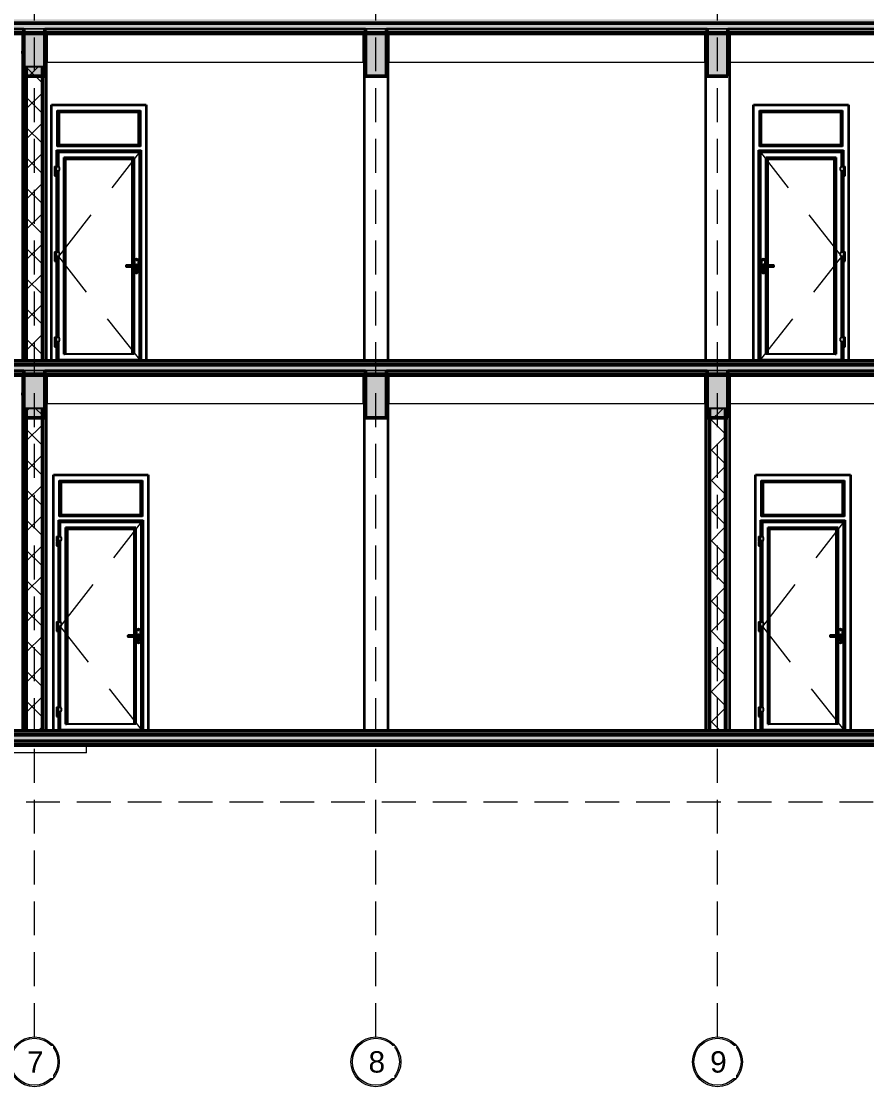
# Model space of a CAD drawing. Header units: millimetres. Extents: x -10459 to 43935, y -3751 to 20306.
# Drawn here: x 22312 to 31222, y -3751 to 7480 of the extents above; entities that cross this region are included whole.
import ezdxf

# ---------------------------------------------------------------- set-up
doc = ezdxf.new("R2010")
doc.units = ezdxf.units.MM
doc.linetypes.add('Centre', pattern=[2381.25, 476.25, -357.1875, 1190.625, -357.1875])
doc.linetypes.add('Hidden', pattern=[535.78125, 357.1875, -178.59375])
for name, color, linetype, lineweight in [('A-DOOR', 31, 'Continuous', 25), ('A-FLOR', 192, 'Continuous', 18), ('A-FLOR-LEVL', 51, 'Continuous', 9), ('A-FLOR-MCUT', 51, 'Continuous', 50), ('A-FLOR-PATT', 8, 'Continuous', 50), ('A-WALL', 113, 'Continuous', 35), ('A-WALL-PATT', 111, 'Continuous', 25), ('S-BEAM', 12, 'Continuous', 18), ('S-COLS', 52, 'Continuous', 35), ('S-FNDN', 32, 'Continuous', 18), ('S-GRID', 1, 'Continuous', 9), ('S-GRID-IDEN', 1, 'Continuous', 9)]:
    doc.layers.add(name, color=color, linetype=linetype, lineweight=lineweight)
doc.styles.add('Arial_1', font='arial.ttf', dxfattribs={"height": 225})
pattern_1 = [(0, (3970.77, 5345.385), (304.8, 76.2), [25.146, -203.454, 25.146, -203.454, -1219.2]), (0, (3970.77, 5345.385), (304.8, 76.2), [-457.2, 25.146, -432.054, 25.146, -203.454, -533.4]), (0, (3970.77, 5345.385), (304.8, 76.2), [-1143, 25.146, -127.254, 25.146, -355.854]), (120, (4085.07, 5383.485), (-218.39114, 225.86454), [25.146, -203.454, 25.146, -203.454, -1219.2]), (120, (4085.07, 5383.485), (-218.39114, 225.86454), [-457.2, 25.146, -432.054, 25.146, -203.454, -533.4]), (120, (4085.07, 5383.485), (-218.39114, 225.86454), [-1143, 25.146, -127.254, 25.146, -355.854]), (240, (4123.17, 5535.885), (-86.40886, -302.06454), [25.146, -203.454, 25.146, -203.454, -1219.2]), (240, (4123.17, 5535.885), (-86.40886, -302.06454), [-457.2, 25.146, -432.054, 25.146, -203.454, -533.4]), (240, (4123.17, 5535.885), (-86.40886, -302.06454), [-1143, 25.146, -127.254, 25.146, -355.854])]
pattern_2 = [(45, (3970.77, 5345.39), (-159.099, 159.099), []), (135, (3970.77, 5345.39), (-159.099, -159.099), [])]

# ---------------------------------------------------------------- blocks, each defined once
blk = doc.blocks.new('CỬA 1 CÁNH EROWINDOW_có ô chết_ - D4_1000x2200-2361184-MẶT CẮT 1-1')
at = {"layer": 'A-DOOR'}
for p, q in [((15611, 2639), (16489, 2639)), ((15611, 2261), (15611, 2639)), ((15611, 2261), (15611, 2639)), ((15611, 2639), (16489, 2639)), ((15621, 2629), (15631, 2619)), ((16479, 2629), (15621, 2629)), ((15621, 2629), (15621, 2271)), ((16469, 2619), (15631, 2619)), ((15631, 2619), (15631, 2281)), ((16469, 2619), (16479, 2629)), ((16469, 2281), (16469, 2619)), ((16479, 2271), (16479, 2629)), ((16489, 2639), (16489, 2261)), ((16489, 2639), (16489, 2261)), ((16489, 2261), (15611, 2261)), ((16489, 2261), (15611, 2261)), ((15621, 2271), (15631, 2281)), ((15621, 2271), (16479, 2271)), ((15631, 2281), (16469, 2281)), ((16479, 2271), (16469, 2281)), ((15613, 2210), (15603, 2220)), ((15603, 2050), (15603, 2220)), ((15603, 2220), (16497, 2220)), ((16487, 2210), (15613, 2210)), ((15613, 2050), (15613, 2210)), ((15623, 2050), (15623, 2200)), ((15623, 2200), (16477, 2200)), ((15623, 2200), (15623, 2050)), ((16477, 2200), (15623, 2200)), ((16421, 2144), (15679, 2144)), ((15679, 2144), (15679, 71)), ((15679, 2144), (16421, 2144)), ((15679, 71), (15679, 2144)), ((15689, 71), (15689, 2134)), ((15689, 2134), (16411, 2134)), ((15689, 2134), (15699, 2124)), ((16411, 2134), (16401, 2124)), ((16411, 1008), (16411, 2134)), ((16421, 2144), (16421, 1013)), ((16421, 2144), (16421, 1013)), ((16477, 2200), (16477, 15)), ((16477, 15), (16477, 2200)), ((16487, 2210), (16497, 2220)), ((16487, 15), (16487, 2210)), ((16497, 2220), (16497, 15)), ((15583, 2050), (15623, 2050)), ((15583, 2050), (15583, 2002)), ((15603, 2002), (15603, 2050)), ((15633, 2040), (15633, 2012)), ((16401, 2124), (15699, 2124)), ((15699, 2124), (15699, 71)), ((16401, 1008), (16401, 2124)), ((15623, 2002), (15583, 2002)), ((15583, 1998), (15583, 1950)), ((15583, 1998), (15603, 1998)), ((15583, 1950), (15603, 1950)), ((15586, 2002), (15586, 1998)), ((15600, 1998), (15600, 2002)), ((15603, 1150), (15603, 2002)), ((15603, 1950), (15603, 1998)), ((15613, 1150), (15613, 2002)), ((15623, 1150), (15623, 2002)), ((15623, 2002), (15623, 1150)), ((15583, 1150), (15623, 1150)), ((15583, 1150), (15583, 1102)), ((15603, 1102), (15603, 1150)), ((15633, 1140), (15633, 1112)), ((15623, 1102), (15583, 1102)), ((15583, 1098), (15583, 1050)), ((15583, 1098), (15603, 1098)), ((15583, 1050), (15603, 1050)), ((15586, 1102), (15586, 1098)), ((15600, 1098), (15600, 1102)), ((15603, 250), (15603, 1102)), ((15603, 1050), (15603, 1098)), ((15613, 250), (15613, 1102)), ((15623, 250), (15623, 1102)), ((15623, 1102), (15623, 250)), ((16421, 1013), (16411, 1008)), ((16447, 1013), (16421, 1013)), ((16427, 1055), (16427, 1013)), ((16467, 945), (16467, 1055)), ((16411, 1008), (16341, 1008)), ((16412, 1004), (16341, 1004)), ((16341, 996), (16412, 996)), ((16341, 992), (16411, 992)), ((16401, 71), (16401, 992)), ((16411, 992), (16421, 987)), ((16411, 71), (16411, 992)), ((16422, 1009), (16412, 1004)), ((16412, 996), (16422, 991)), ((16421, 987), (16447, 987)), ((16421, 987), (16421, 71)), ((16421, 987), (16421, 71)), ((16447, 1009), (16422, 1009)), ((16422, 991), (16447, 991)), ((16427, 987), (16427, 945)), ((16443, 960), (16443, 971)), ((16444, 953), (16444, 958)), ((16444, 958), (16444, 953)), ((16445, 973), (16449, 973)), ((16450, 958), (16450, 953)), ((16450, 953), (16450, 958)), ((16451, 971), (16451, 960)), ((15583, 250), (15623, 250)), ((15583, 250), (15583, 202)), ((15603, 202), (15603, 250)), ((15633, 240), (15633, 212)), ((15623, 202), (15583, 202)), ((15583, 198), (15583, 150)), ((15583, 198), (15603, 198)), ((15583, 150), (15603, 150)), ((15586, 202), (15586, 198)), ((15600, 198), (15600, 202)), ((15603, 15), (15603, 202)), ((15603, 150), (15603, 198)), ((15613, 15), (15613, 202)), ((15623, 15), (15623, 202)), ((15623, 202), (15623, 15)), ((15613, 15), (15603, 15)), ((15611, 0), (15611, 15)), ((15623, 15), (15613, 15)), ((15623, 15), (16477, 15)), ((15631, 0), (15631, 15)), ((15679, 71), (15689, 71)), ((16421, 71), (15679, 71)), ((16421, 71), (16411, 71)), ((16469, 0), (16469, 15)), ((16477, 15), (16487, 15)), ((16497, 15), (16487, 15)), ((16489, 15), (16489, 0))]:
    blk.add_line(p, q, dxfattribs=at)
at = {"layer": 'A-DOOR', "linetype": 'Centre', "lineweight": 18}
for p, q in [((16477, 2200), (15623, 1100)), ((15623, 1100), (16477, 15))]:
    blk.add_line(p, q, dxfattribs=at)
at = {"layer": 'A-DOOR', "flags": 128}
for points in [[(16447, 987), (16448, 987), (16448, 987), (16449, 987), (16449, 987), (16450, 987), (16450, 987), (16451, 988), (16451, 988), (16452, 988), (16452, 988), (16453, 988), (16453, 988), (16453, 989), (16454, 989), (16454, 989), (16455, 990), (16455, 990), (16456, 990), (16456, 991), (16456, 991), (16457, 991), (16457, 992), (16457, 992), (16458, 993), (16458, 993), (16458, 993), (16458, 994), (16459, 994), (16459, 995), (16459, 995), (16459, 996), (16459, 996), (16460, 997), (16460, 997), (16460, 998), (16460, 998), (16460, 999), (16460, 999), (16460, 1000), (16460, 1000), (16460, 1001), (16460, 1001), (16460, 1002), (16460, 1002), (16460, 1003), (16460, 1003), (16459, 1004), (16459, 1004), (16459, 1005), (16459, 1005), (16459, 1006), (16458, 1006), (16458, 1007), (16458, 1007), (16458, 1008), (16457, 1008), (16457, 1008), (16457, 1009), (16456, 1009), (16456, 1010), (16455, 1010), (16455, 1010), (16455, 1011), (16454, 1011), (16454, 1011), (16453, 1011), (16453, 1012), (16452, 1012), (16452, 1012), (16451, 1012), (16451, 1012), (16450, 1013), (16450, 1013), (16449, 1013), (16449, 1013), (16448, 1013), (16448, 1013), (16447, 1013), (16447, 1013)], [(16341, 1008), (16341, 1008), (16340, 1008), (16340, 1008), (16340, 1008), (16339, 1008), (16339, 1008), (16339, 1008), (16338, 1008), (16338, 1007), (16338, 1007), (16338, 1007), (16337, 1007), (16337, 1007), (16337, 1007), (16336, 1007), (16336, 1006), (16336, 1006), (16336, 1006), (16335, 1006), (16335, 1006), (16335, 1005), (16335, 1005), (16335, 1005), (16334, 1005), (16334, 1004), (16334, 1004), (16334, 1004), (16334, 1003), (16334, 1003), (16334, 1003), (16333, 1003), (16333, 1002), (16333, 1002), (16333, 1002), (16333, 1001), (16333, 1001), (16333, 1001), (16333, 1000), (16333, 1000), (16333, 1000), (16333, 999), (16333, 999), (16333, 999), (16333, 998), (16333, 998), (16333, 998), (16333, 998), (16333, 997), (16334, 997), (16334, 997), (16334, 996), (16334, 996), (16334, 996), (16334, 996), (16335, 995), (16335, 995), (16335, 995), (16335, 995), (16335, 994), (16336, 994), (16336, 994), (16336, 994), (16336, 993), (16337, 993), (16337, 993), (16337, 993), (16337, 993), (16338, 993), (16338, 993), (16338, 992), (16339, 992), (16339, 992), (16339, 992), (16340, 992), (16340, 992), (16340, 992), (16341, 992), (16341, 992), (16341, 992)]]:
    blk.add_lwpolyline(points, dxfattribs=at)
at = {"layer": 'A-DOOR'}
for centre, radius, start, end in [((15623, 2040), 10, 360, 90), ((15623, 2040), 10, 30, 90), ((15623, 2012), 10, 270, 0), ((15623, 2012), 10, 270, 300), ((15623, 2012), 10, 315, 345), ((15623, 1140), 10, 0, 90), ((15623, 1140), 10, 30, 90), ((15623, 1112), 10, 270, 0), ((15623, 1112), 10, 270, 300), ((15623, 1112), 10, 315, 345), ((16447, 1055), 20, 0, 180), ((16447, 1000), 15, 0, 120.3216), ((16447, 1000), 15, 105, 110.0431), ((16447, 1063), 3, 0, 180), ((16447, 1063), 3, 180, 0), ((16447, 1000), 15, 90, 95.2302), ((16447, 1000), 15, 75, 80.3895), ((16447, 1000), 15, 60, 65.5028), ((16447, 1000), 15, 45, 50.5307), ((16341, 1000), 3.66, 90, 270), ((16447, 945), 20, 180, 360), ((16447, 1000), 15, 239.6784, 0), ((16447, 1000), 15, 249.9569, 255), ((16445, 971), 2.04, 90, 180), ((16444, 960), 1.99, 180, 268.9596), ((16444, 960), 1.99, 224.4798, 268.9596), ((16447, 1000), 3.02, 0, 180), ((16447, 1000), 3.02, 180, 0), ((16447, 1000), 3.02, 210, 225), ((16447, 953), 2.5, 180, 0), ((16447, 938), 3, 0, 180), ((16447, 938), 3, 180, 0), ((16447, 1000), 3.02, 135, 139.3231), ((16447, 1000), 15, 264.7698, 270), ((16447, 1000), 8.66, 270, 90), ((16449, 971), 2.04, 0, 90), ((16447, 1000), 15, 279.6105, 285), ((16450, 960), 1.99, 271.0404, 0), ((16450, 960), 1.99, 271.0404, 315.5202), ((16447, 1000), 15, 294.4972, 300), ((16447, 1000), 15, 309.4693, 315), ((15623, 240), 10, 0, 90), ((15623, 240), 10, 30, 90), ((15623, 212), 10, 270, 0), ((15623, 212), 10, 270, 300), ((15623, 212), 10, 315, 345)]:
    blk.add_arc(centre, radius, start, end, dxfattribs=at)
for points in [[(16422, 1009), (16422, 1009), (16422, 1010), (16422, 1011), (16421, 1013), (16421, 1013), (16421, 1013)], [(16412, 1004), (16412, 1004), (16412, 1005), (16412, 1006), (16411, 1008), (16411, 1008), (16411, 1008)], [(16412, 996), (16412, 996), (16412, 995), (16412, 994), (16411, 992), (16411, 992), (16411, 992)], [(16422, 991), (16422, 991), (16422, 990), (16422, 989), (16421, 987), (16421, 987), (16421, 987)]]:
    blk.add_open_spline(points, degree=3, knots=[0, 0, 0, 0, 0.166667, 0.333333, 0.666667, 1, 1, 1, 1], dxfattribs=at)
blk = doc.blocks.new('CỬA 1 CÁNH EROWINDOW_có ô chết_ - D4_1000x2200-V3-MẶT CẮT 1-1')
at = {"layer": 'A-DOOR'}
for p, q in [((30111, 2639), (30989, 2639)), ((30111, 2261), (30111, 2639)), ((30111, 2261), (30111, 2639)), ((30111, 2639), (30989, 2639)), ((30121, 2629), (30131, 2619)), ((30979, 2629), (30121, 2629)), ((30121, 2629), (30121, 2271)), ((30969, 2619), (30131, 2619)), ((30131, 2619), (30131, 2281)), ((30969, 2619), (30979, 2629)), ((30969, 2281), (30969, 2619)), ((30979, 2271), (30979, 2629)), ((30989, 2639), (30989, 2261)), ((30989, 2639), (30989, 2261)), ((30989, 2261), (30111, 2261)), ((30989, 2261), (30111, 2261)), ((30121, 2271), (30131, 2281)), ((30121, 2271), (30979, 2271)), ((30131, 2281), (30969, 2281)), ((30979, 2271), (30969, 2281)), ((30113, 2210), (30103, 2220)), ((30103, 2050), (30103, 2220)), ((30103, 2220), (30997, 2220)), ((30987, 2210), (30113, 2210)), ((30113, 2050), (30113, 2210)), ((30123, 2050), (30123, 2200)), ((30123, 2200), (30977, 2200)), ((30123, 2200), (30123, 2050)), ((30977, 2200), (30123, 2200)), ((30921, 2144), (30179, 2144)), ((30179, 2144), (30179, 71)), ((30179, 2144), (30921, 2144)), ((30179, 71), (30179, 2144)), ((30189, 71), (30189, 2134)), ((30189, 2134), (30911, 2134)), ((30189, 2134), (30199, 2124)), ((30911, 2134), (30901, 2124)), ((30911, 1008), (30911, 2134)), ((30921, 2144), (30921, 1013)), ((30921, 2144), (30921, 1013)), ((30977, 2200), (30977, 15)), ((30977, 15), (30977, 2200)), ((30987, 2210), (30997, 2220)), ((30987, 15), (30987, 2210)), ((30997, 2220), (30997, 15)), ((30083, 2050), (30123, 2050)), ((30083, 2050), (30083, 2002)), ((30103, 2002), (30103, 2050)), ((30133, 2040), (30133, 2012)), ((30901, 2124), (30199, 2124)), ((30199, 2124), (30199, 71)), ((30901, 1008), (30901, 2124)), ((30123, 2002), (30083, 2002)), ((30083, 1998), (30083, 1950)), ((30083, 1998), (30103, 1998)), ((30083, 1950), (30103, 1950)), ((30086, 2002), (30086, 1998)), ((30101, 1998), (30101, 2002)), ((30103, 1150), (30103, 2002)), ((30103, 1950), (30103, 1998)), ((30113, 1150), (30113, 2002)), ((30123, 1150), (30123, 2002)), ((30123, 2002), (30123, 1150)), ((30083, 1150), (30123, 1150)), ((30083, 1150), (30083, 1102)), ((30103, 1102), (30103, 1150)), ((30133, 1140), (30133, 1112)), ((30123, 1102), (30083, 1102)), ((30083, 1098), (30083, 1050)), ((30083, 1098), (30103, 1098)), ((30083, 1050), (30103, 1050)), ((30086, 1102), (30086, 1098)), ((30101, 1098), (30101, 1102)), ((30103, 250), (30103, 1102)), ((30103, 1050), (30103, 1098)), ((30113, 250), (30113, 1102)), ((30123, 250), (30123, 1102)), ((30123, 1102), (30123, 250)), ((30921, 1013), (30911, 1008)), ((30947, 1013), (30921, 1013)), ((30927, 1055), (30927, 1013)), ((30967, 945), (30967, 1055)), ((30911, 1008), (30841, 1008)), ((30912, 1004), (30841, 1004)), ((30841, 996), (30912, 996)), ((30841, 992), (30911, 992)), ((30901, 71), (30901, 992)), ((30911, 992), (30921, 987)), ((30911, 71), (30911, 992)), ((30922, 1009), (30912, 1004)), ((30912, 996), (30922, 991)), ((30921, 987), (30947, 987)), ((30921, 987), (30921, 71)), ((30921, 987), (30921, 71)), ((30947, 1009), (30922, 1009)), ((30922, 991), (30947, 991)), ((30927, 987), (30927, 945)), ((30943, 960), (30943, 971)), ((30944, 953), (30944, 958)), ((30944, 958), (30944, 953)), ((30945, 973), (30949, 973)), ((30950, 958), (30950, 953)), ((30950, 953), (30950, 958)), ((30951, 971), (30951, 960)), ((30083, 250), (30123, 250)), ((30083, 250), (30083, 202)), ((30103, 202), (30103, 250)), ((30133, 240), (30133, 212)), ((30123, 202), (30083, 202)), ((30083, 198), (30083, 150)), ((30083, 198), (30103, 198)), ((30083, 150), (30103, 150)), ((30086, 202), (30086, 198)), ((30101, 198), (30101, 202)), ((30103, 15), (30103, 202)), ((30103, 150), (30103, 198)), ((30113, 15), (30113, 202)), ((30123, 15), (30123, 202)), ((30123, 202), (30123, 15)), ((30113, 15), (30103, 15)), ((30111, 0), (30111, 15)), ((30123, 15), (30113, 15)), ((30123, 15), (30977, 15)), ((30131, 0), (30131, 15)), ((30179, 71), (30189, 71)), ((30921, 71), (30179, 71)), ((30921, 71), (30911, 71)), ((30969, 0), (30969, 15)), ((30977, 15), (30987, 15)), ((30997, 15), (30987, 15)), ((30989, 15), (30989, 0))]:
    blk.add_line(p, q, dxfattribs=at)
at = {"layer": 'A-DOOR', "linetype": 'Centre', "lineweight": 18}
for p, q in [((30977, 2200), (30123, 1100)), ((30123, 1100), (30977, 15))]:
    blk.add_line(p, q, dxfattribs=at)
at = {"layer": 'A-DOOR', "flags": 128}
for points in [[(30947, 987), (30948, 987), (30948, 987), (30949, 987), (30949, 987), (30950, 987), (30950, 987), (30951, 988), (30951, 988), (30952, 988), (30952, 988), (30953, 988), (30953, 988), (30953, 989), (30954, 989), (30954, 989), (30955, 990), (30955, 990), (30956, 990), (30956, 991), (30956, 991), (30957, 991), (30957, 992), (30957, 992), (30958, 993), (30958, 993), (30958, 993), (30958, 994), (30959, 994), (30959, 995), (30959, 995), (30959, 996), (30959, 996), (30960, 997), (30960, 997), (30960, 998), (30960, 998), (30960, 999), (30960, 999), (30960, 1000), (30960, 1000), (30960, 1001), (30960, 1001), (30960, 1002), (30960, 1002), (30960, 1003), (30960, 1003), (30959, 1004), (30959, 1004), (30959, 1005), (30959, 1005), (30959, 1006), (30958, 1006), (30958, 1007), (30958, 1007), (30958, 1008), (30957, 1008), (30957, 1008), (30957, 1009), (30956, 1009), (30956, 1010), (30955, 1010), (30955, 1010), (30955, 1011), (30954, 1011), (30954, 1011), (30953, 1011), (30953, 1012), (30952, 1012), (30952, 1012), (30951, 1012), (30951, 1012), (30950, 1013), (30950, 1013), (30949, 1013), (30949, 1013), (30948, 1013), (30948, 1013), (30947, 1013), (30947, 1013)], [(30841, 1008), (30841, 1008), (30840, 1008), (30840, 1008), (30840, 1008), (30839, 1008), (30839, 1008), (30839, 1008), (30838, 1008), (30838, 1007), (30838, 1007), (30838, 1007), (30837, 1007), (30837, 1007), (30837, 1007), (30836, 1007), (30836, 1006), (30836, 1006), (30836, 1006), (30835, 1006), (30835, 1006), (30835, 1005), (30835, 1005), (30835, 1005), (30834, 1005), (30834, 1004), (30834, 1004), (30834, 1004), (30834, 1003), (30834, 1003), (30834, 1003), (30833, 1003), (30833, 1002), (30833, 1002), (30833, 1002), (30833, 1001), (30833, 1001), (30833, 1001), (30833, 1000), (30833, 1000), (30833, 1000), (30833, 999), (30833, 999), (30833, 999), (30833, 998), (30833, 998), (30833, 998), (30833, 998), (30833, 997), (30834, 997), (30834, 997), (30834, 996), (30834, 996), (30834, 996), (30834, 996), (30835, 995), (30835, 995), (30835, 995), (30835, 995), (30835, 994), (30836, 994), (30836, 994), (30836, 994), (30836, 993), (30837, 993), (30837, 993), (30837, 993), (30837, 993), (30838, 993), (30838, 993), (30838, 992), (30839, 992), (30839, 992), (30839, 992), (30840, 992), (30840, 992), (30840, 992), (30841, 992), (30841, 992), (30841, 992)]]:
    blk.add_lwpolyline(points, dxfattribs=at)
at = {"layer": 'A-DOOR'}
for centre, radius, start, end in [((30123, 2040), 10, 360, 90), ((30123, 2040), 10, 30, 90), ((30123, 2012), 10, 270, 0), ((30123, 2012), 10, 270, 300), ((30123, 2012), 10, 315, 345), ((30123, 1140), 10, 0, 90), ((30123, 1140), 10, 30, 90), ((30123, 1112), 10, 270, 0), ((30123, 1112), 10, 270, 300), ((30123, 1112), 10, 315, 345), ((30947, 1055), 20, 360, 180), ((30947, 1000), 15, 0, 120.3216), ((30947, 1000), 15, 105, 110.0431), ((30947, 1063), 3, 0, 180), ((30947, 1063), 3, 180, 0), ((30947, 1000), 15, 90, 95.2302), ((30947, 1000), 15, 75, 79.3259), ((30947, 1000), 15, 60, 65.5028), ((30947, 1000), 15, 45, 50.5307), ((30841, 1000), 3.66, 90, 270), ((30947, 945), 20, 180, 360), ((30947, 1000), 15, 239.6784, 0), ((30947, 1000), 15, 249.9569, 255), ((30945, 971), 2.04, 90, 180), ((30944, 960), 1.99, 180, 268.9596), ((30944, 960), 1.99, 224.4798, 268.9596), ((30947, 1000), 3.02, 0, 180), ((30947, 1000), 3.02, 180, 0), ((30947, 1000), 3.02, 210, 225), ((30947, 953), 2.5, 180, 0), ((30947, 938), 3, 0, 180), ((30947, 938), 3, 180, 0), ((30947, 1000), 3.02, 135, 139.3231), ((30947, 1000), 15, 264.7698, 270), ((30947, 1000), 8.66, 270, 90), ((30949, 971), 2.04, 0, 90), ((30947, 1000), 15, 280.6741, 285), ((30950, 960), 1.99, 271.0404, 0), ((30950, 960), 1.99, 271.0404, 315.5202), ((30947, 1000), 15, 294.4972, 300), ((30947, 1000), 15, 309.4693, 315), ((30123, 240), 10, 0, 90), ((30123, 240), 10, 30, 90), ((30123, 212), 10, 270, 0), ((30123, 212), 10, 270, 300), ((30123, 212), 10, 315, 345)]:
    blk.add_arc(centre, radius, start, end, dxfattribs=at)
for points in [[(30922, 1009), (30922, 1009), (30922, 1010), (30922, 1011), (30921, 1013), (30921, 1013), (30921, 1013)], [(30912, 1004), (30912, 1004), (30912, 1005), (30912, 1006), (30911, 1008), (30911, 1008), (30911, 1008)], [(30912, 996), (30912, 996), (30912, 995), (30912, 994), (30911, 992), (30911, 992), (30911, 992)], [(30922, 991), (30922, 991), (30922, 990), (30922, 989), (30921, 987), (30921, 987), (30921, 987)]]:
    blk.add_open_spline(points, degree=3, knots=[0, 0, 0, 0, 0.166667, 0.333333, 0.666667, 1, 1, 1, 1], dxfattribs=at)
blk = doc.blocks.new('M_Concrete-Rectangular-Column - COT250X400-V4-MẶT CẮT 1-1')
at = {"layer": 'S-COLS'}
for p, q in [((4225, 3750), (4225, 0)), ((4475, 3750), (4475, 0))]:
    blk.add_line(p, q, dxfattribs=at)
blk = doc.blocks.new('CỬA 1 CÁNH EROWINDOW_có ô chết_ - D4_1000x2200-V8-MẶT CẮT 1-1')
at = {"layer": 'A-DOOR'}
for p, q in [((22691, 6539), (23569, 6539)), ((22691, 6161), (22691, 6539)), ((22691, 6161), (22691, 6539)), ((22691, 6539), (23569, 6539)), ((22701, 6529), (22711, 6519)), ((23559, 6529), (22701, 6529)), ((22701, 6529), (22701, 6171)), ((23549, 6519), (22711, 6519)), ((22711, 6519), (22711, 6181)), ((23549, 6519), (23559, 6529)), ((23549, 6181), (23549, 6519)), ((23559, 6171), (23559, 6529)), ((23569, 6539), (23569, 6161)), ((23569, 6539), (23569, 6161)), ((22701, 6171), (22711, 6181)), ((22711, 6181), (23549, 6181)), ((23559, 6171), (23549, 6181)), ((22693, 6110), (22683, 6120)), ((22683, 5950), (22683, 6120)), ((22683, 6120), (23577, 6120)), ((23569, 6161), (22691, 6161)), ((23569, 6161), (22691, 6161)), ((23567, 6110), (22693, 6110)), ((22693, 5950), (22693, 6110)), ((22701, 6171), (23559, 6171)), ((22703, 5950), (22703, 6100)), ((22703, 6100), (23557, 6100)), ((22703, 6100), (22703, 5950)), ((23557, 6100), (22703, 6100)), ((23557, 6100), (23557, 3915)), ((23557, 3915), (23557, 6100)), ((23567, 6110), (23577, 6120)), ((23567, 3915), (23567, 6110)), ((23577, 6120), (23577, 3915)), ((23501, 6044), (22759, 6044)), ((22759, 6044), (22759, 3971)), ((22759, 6044), (23501, 6044)), ((22759, 3971), (22759, 6044)), ((22769, 3971), (22769, 6034)), ((22769, 6034), (23491, 6034)), ((22769, 6034), (22779, 6024)), ((23481, 6024), (22779, 6024)), ((22779, 6024), (22779, 3971)), ((23491, 6034), (23481, 6024)), ((23481, 4908), (23481, 6024)), ((23491, 4908), (23491, 6034)), ((23501, 6044), (23501, 4913)), ((23501, 6044), (23501, 4913)), ((22663, 5950), (22703, 5950)), ((22663, 5950), (22663, 5902)), ((22703, 5902), (22663, 5902)), ((22663, 5898), (22663, 5850)), ((22663, 5898), (22683, 5898)), ((22663, 5850), (22683, 5850)), ((22666, 5902), (22666, 5898)), ((22680, 5898), (22680, 5902)), ((22683, 5902), (22683, 5950)), ((22683, 5050), (22683, 5902)), ((22683, 5850), (22683, 5898)), ((22693, 5050), (22693, 5902)), ((22703, 5050), (22703, 5902)), ((22703, 5902), (22703, 5050)), ((22713, 5940), (22713, 5912)), ((22663, 5050), (22703, 5050)), ((22663, 5050), (22663, 5002)), ((22703, 5002), (22663, 5002)), ((22663, 4998), (22663, 4950)), ((22663, 4998), (22683, 4998)), ((22663, 4950), (22683, 4950)), ((22666, 5002), (22666, 4998)), ((22680, 4998), (22680, 5002)), ((22683, 5002), (22683, 5050)), ((22683, 4150), (22683, 5002)), ((22683, 4950), (22683, 4998)), ((22693, 4150), (22693, 5002)), ((22703, 4150), (22703, 5002)), ((22703, 5002), (22703, 4150)), ((22713, 5040), (22713, 5012)), ((23507, 4955), (23507, 4913)), ((23547, 4845), (23547, 4955)), ((23491, 4908), (23421, 4908)), ((23492, 4904), (23421, 4904)), ((23421, 4896), (23492, 4896)), ((23421, 4892), (23491, 4892)), ((23481, 3971), (23481, 4892)), ((23501, 4913), (23491, 4908)), ((23491, 4892), (23501, 4887)), ((23491, 3971), (23491, 4892)), ((23502, 4909), (23492, 4904)), ((23492, 4896), (23502, 4891)), ((23527, 4913), (23501, 4913)), ((23501, 4887), (23527, 4887)), ((23501, 4887), (23501, 3971)), ((23501, 4887), (23501, 3971)), ((23527, 4909), (23502, 4909)), ((23502, 4891), (23527, 4891)), ((23507, 4887), (23507, 4845)), ((23523, 4860), (23523, 4871)), ((23524, 4853), (23524, 4858)), ((23524, 4858), (23524, 4853)), ((23525, 4873), (23529, 4873)), ((23530, 4858), (23530, 4853)), ((23530, 4853), (23530, 4858)), ((23531, 4871), (23531, 4860)), ((22663, 4150), (22703, 4150)), ((22663, 4150), (22663, 4102)), ((22703, 4102), (22663, 4102)), ((22663, 4098), (22663, 4050)), ((22663, 4098), (22683, 4098)), ((22663, 4050), (22683, 4050)), ((22666, 4102), (22666, 4098)), ((22680, 4098), (22680, 4102)), ((22683, 4102), (22683, 4150)), ((22683, 3915), (22683, 4102)), ((22683, 4050), (22683, 4098)), ((22693, 3915), (22693, 4102)), ((22703, 3915), (22703, 4102)), ((22703, 4102), (22703, 3915)), ((22713, 4140), (22713, 4112)), ((22759, 3971), (22769, 3971)), ((23501, 3971), (22759, 3971)), ((23501, 3971), (23491, 3971)), ((22693, 3915), (22683, 3915)), ((22691, 3900), (22691, 3915)), ((22703, 3915), (22693, 3915)), ((22703, 3915), (23557, 3915)), ((22711, 3900), (22711, 3915)), ((23549, 3900), (23549, 3915)), ((23557, 3915), (23567, 3915)), ((23577, 3915), (23567, 3915)), ((23569, 3915), (23569, 3900))]:
    blk.add_line(p, q, dxfattribs=at)
at = {"layer": 'A-DOOR', "linetype": 'Centre', "lineweight": 18}
for p, q in [((23557, 6100), (22703, 5000)), ((22703, 5000), (23557, 3915))]:
    blk.add_line(p, q, dxfattribs=at)
at = {"layer": 'A-DOOR', "flags": 128}
for points in [[(23421, 4908), (23421, 4908), (23420, 4908), (23420, 4908), (23420, 4908), (23419, 4908), (23419, 4908), (23419, 4908), (23418, 4908), (23418, 4907), (23418, 4907), (23418, 4907), (23417, 4907), (23417, 4907), (23417, 4907), (23416, 4907), (23416, 4906), (23416, 4906), (23416, 4906), (23415, 4906), (23415, 4906), (23415, 4905), (23415, 4905), (23415, 4905), (23414, 4905), (23414, 4904), (23414, 4904), (23414, 4904), (23414, 4903), (23414, 4903), (23414, 4903), (23413, 4903), (23413, 4902), (23413, 4902), (23413, 4902), (23413, 4901), (23413, 4901), (23413, 4901), (23413, 4900), (23413, 4900), (23413, 4900), (23413, 4899), (23413, 4899), (23413, 4899), (23413, 4898), (23413, 4898), (23413, 4898), (23413, 4898), (23413, 4897), (23414, 4897), (23414, 4897), (23414, 4896), (23414, 4896), (23414, 4896), (23414, 4896), (23415, 4895), (23415, 4895), (23415, 4895), (23415, 4895), (23415, 4894), (23416, 4894), (23416, 4894), (23416, 4894), (23416, 4893), (23417, 4893), (23417, 4893), (23417, 4893), (23417, 4893), (23418, 4893), (23418, 4893), (23418, 4892), (23419, 4892), (23419, 4892), (23419, 4892), (23420, 4892), (23420, 4892), (23420, 4892), (23421, 4892), (23421, 4892), (23421, 4892)], [(23527, 4887), (23528, 4887), (23528, 4887), (23529, 4887), (23529, 4887), (23530, 4887), (23530, 4887), (23531, 4888), (23531, 4888), (23532, 4888), (23532, 4888), (23533, 4888), (23533, 4888), (23533, 4889), (23534, 4889), (23534, 4889), (23535, 4890), (23535, 4890), (23536, 4890), (23536, 4891), (23536, 4891), (23537, 4891), (23537, 4892), (23537, 4892), (23538, 4893), (23538, 4893), (23538, 4893), (23538, 4894), (23539, 4894), (23539, 4895), (23539, 4895), (23539, 4896), (23539, 4896), (23540, 4897), (23540, 4897), (23540, 4898), (23540, 4898), (23540, 4899), (23540, 4899), (23540, 4900), (23540, 4900), (23540, 4901), (23540, 4901), (23540, 4902), (23540, 4902), (23540, 4903), (23540, 4903), (23539, 4904), (23539, 4904), (23539, 4905), (23539, 4905), (23539, 4906), (23538, 4906), (23538, 4907), (23538, 4907), (23538, 4908), (23537, 4908), (23537, 4908), (23537, 4909), (23536, 4909), (23536, 4910), (23535, 4910), (23535, 4910), (23535, 4911), (23534, 4911), (23534, 4911), (23533, 4911), (23533, 4912), (23532, 4912), (23532, 4912), (23531, 4912), (23531, 4912), (23530, 4913), (23530, 4913), (23529, 4913), (23529, 4913), (23528, 4913), (23528, 4913), (23527, 4913), (23527, 4913)]]:
    blk.add_lwpolyline(points, dxfattribs=at)
at = {"layer": 'A-DOOR'}
for centre, radius, start, end in [((22703, 5940), 10, 0, 90), ((22703, 5940), 10, 30, 90), ((22703, 5912), 10, 270, 0), ((22703, 5912), 10, 270, 300), ((22703, 5912), 10, 315, 345), ((22703, 5040), 10, 0, 90), ((22703, 5040), 10, 30, 90), ((22703, 5012), 10, 270, 0), ((22703, 5012), 10, 270, 300), ((22703, 5012), 10, 315, 345), ((23527, 4955), 20, 360, 180), ((23527, 4963), 3, 0, 180), ((23527, 4963), 3, 180, 0), ((23421, 4900), 3.66, 90, 270), ((23527, 4845), 20, 180, 0), ((23527, 4900), 15, 0, 118.7372), ((23527, 4900), 15, 241.2628, 0), ((23527, 4900), 15, 105, 110.0431), ((23527, 4900), 15, 249.9569, 255), ((23525, 4871), 2.04, 90, 180), ((23524, 4860), 1.99, 180, 268.9596), ((23524, 4860), 1.99, 224.4798, 268.9596), ((23527, 4900), 3.02, 0, 180), ((23527, 4900), 3.02, 135, 150), ((23527, 4900), 3.02, 180, 0), ((23527, 4900), 3.02, 210, 225), ((23527, 4853), 2.5, 180, 0), ((23527, 4838), 3, 0, 180), ((23527, 4838), 3, 180, 0), ((23527, 4900), 15, 90, 95.2302), ((23527, 4900), 15, 264.7698, 270), ((23527, 4900), 8.66, 270, 90), ((23529, 4871), 2.04, 0, 90), ((23527, 4900), 15, 75, 80.3895), ((23527, 4900), 15, 279.6105, 285), ((23530, 4860), 1.99, 271.0404, 0), ((23530, 4860), 1.99, 271.0404, 315.5202), ((23527, 4900), 15, 60, 65.5028), ((23527, 4900), 15, 45, 50.5307), ((23527, 4900), 15, 309.4693, 315), ((22703, 4140), 10, 0, 90), ((22703, 4140), 10, 30, 90), ((22703, 4112), 10, 270, 0), ((22703, 4112), 10, 270, 300), ((22703, 4112), 10, 315, 345)]:
    blk.add_arc(centre, radius, start, end, dxfattribs=at)
for points in [[(23492, 4904), (23492, 4904), (23492, 4905), (23492, 4906), (23491, 4908), (23491, 4908), (23491, 4908)], [(23492, 4896), (23492, 4896), (23492, 4895), (23492, 4894), (23491, 4892), (23491, 4892), (23491, 4892)], [(23502, 4909), (23502, 4909), (23502, 4910), (23502, 4911), (23501, 4913), (23501, 4913), (23501, 4913)], [(23502, 4891), (23502, 4891), (23502, 4890), (23502, 4889), (23501, 4887), (23501, 4887), (23501, 4887)]]:
    blk.add_open_spline(points, degree=3, knots=[0, 0, 0, 0, 0.166667, 0.333333, 0.666667, 1, 1, 1, 1], dxfattribs=at)
blk = doc.blocks.new('CỬA 1 CÁNH EROWINDOW_có ô chết_ - D4_1000x2200-V9-MẶT CẮT 1-1')
at = {"layer": 'A-DOOR'}
for p, q in [((30091, 6539), (30969, 6539)), ((30091, 6161), (30091, 6539)), ((30091, 6161), (30091, 6539)), ((30091, 6539), (30969, 6539)), ((30101, 6529), (30111, 6519)), ((30101, 6529), (30101, 6171)), ((30959, 6529), (30101, 6529)), ((30949, 6519), (30111, 6519)), ((30111, 6519), (30111, 6181)), ((30949, 6519), (30959, 6529)), ((30949, 6181), (30949, 6519)), ((30959, 6171), (30959, 6529)), ((30969, 6539), (30969, 6161)), ((30969, 6539), (30969, 6161)), ((30111, 6181), (30101, 6171)), ((30111, 6181), (30949, 6181)), ((30949, 6181), (30959, 6171)), ((30083, 6120), (30977, 6120)), ((30083, 6120), (30093, 6110)), ((30083, 3915), (30083, 6120)), ((30969, 6161), (30091, 6161)), ((30969, 6161), (30091, 6161)), ((30967, 6110), (30093, 6110)), ((30093, 6110), (30093, 3915)), ((30101, 6171), (30959, 6171)), ((30103, 6100), (30957, 6100)), ((30103, 3915), (30103, 6100)), ((30957, 6100), (30103, 6100)), ((30103, 6100), (30103, 3915)), ((30957, 6100), (30957, 5950)), ((30957, 5950), (30957, 6100)), ((30977, 6120), (30967, 6110)), ((30967, 6110), (30967, 5950)), ((30977, 6120), (30977, 5950)), ((30159, 4913), (30159, 6044)), ((30901, 6044), (30159, 6044)), ((30159, 4913), (30159, 6044)), ((30159, 6044), (30901, 6044)), ((30179, 6024), (30169, 6034)), ((30169, 6034), (30169, 4908)), ((30169, 6034), (30891, 6034)), ((30179, 6024), (30179, 4908)), ((30881, 6024), (30179, 6024)), ((30881, 6024), (30891, 6034)), ((30881, 3971), (30881, 6024)), ((30891, 6034), (30891, 3971)), ((30901, 3971), (30901, 6044)), ((30901, 6044), (30901, 3971)), ((30947, 5912), (30947, 5940)), ((30957, 5950), (30997, 5950)), ((30997, 5902), (30957, 5902)), ((30957, 5902), (30957, 5050)), ((30957, 5050), (30957, 5902)), ((30967, 5902), (30967, 5050)), ((30977, 5950), (30977, 5902)), ((30977, 5902), (30977, 5050)), ((30977, 5898), (30977, 5850)), ((30977, 5898), (30997, 5898)), ((30977, 5850), (30997, 5850)), ((30980, 5902), (30980, 5898)), ((30995, 5898), (30995, 5902)), ((30997, 5902), (30997, 5950)), ((30997, 5850), (30997, 5898)), ((30113, 4955), (30113, 4845)), ((30153, 4913), (30153, 4955)), ((30947, 5012), (30947, 5040)), ((30957, 5050), (30997, 5050)), ((30997, 5002), (30957, 5002)), ((30957, 5002), (30957, 4150)), ((30957, 4150), (30957, 5002)), ((30967, 5002), (30967, 4150)), ((30977, 5050), (30977, 5002)), ((30977, 5002), (30977, 4150)), ((30977, 4998), (30977, 4950)), ((30977, 4998), (30997, 4998)), ((30977, 4950), (30997, 4950)), ((30980, 5002), (30980, 4998)), ((30995, 4998), (30995, 5002)), ((30997, 5002), (30997, 5050)), ((30997, 4950), (30997, 4998)), ((30129, 4860), (30129, 4871)), ((30130, 4853), (30130, 4858)), ((30130, 4858), (30130, 4853)), ((30131, 4873), (30135, 4873)), ((30159, 4913), (30133, 4913)), ((30158, 4909), (30133, 4909)), ((30133, 4891), (30158, 4891)), ((30133, 4887), (30159, 4887)), ((30136, 4858), (30136, 4853)), ((30136, 4853), (30136, 4858)), ((30137, 4871), (30137, 4860)), ((30153, 4845), (30153, 4887)), ((30168, 4904), (30158, 4909)), ((30158, 4891), (30168, 4896)), ((30169, 4908), (30159, 4913)), ((30159, 4887), (30169, 4892)), ((30159, 3971), (30159, 4887)), ((30159, 3971), (30159, 4887)), ((30239, 4904), (30168, 4904)), ((30168, 4896), (30239, 4896)), ((30239, 4908), (30169, 4908)), ((30169, 4892), (30239, 4892)), ((30169, 4892), (30169, 3971)), ((30179, 4892), (30179, 3971)), ((30947, 4112), (30947, 4140)), ((30957, 4150), (30997, 4150)), ((30997, 4102), (30957, 4102)), ((30957, 4102), (30957, 3915)), ((30957, 3915), (30957, 4102)), ((30967, 4102), (30967, 3915)), ((30977, 4150), (30977, 4102)), ((30977, 4102), (30977, 3915)), ((30977, 4098), (30977, 4050)), ((30977, 4098), (30997, 4098)), ((30977, 4050), (30997, 4050)), ((30980, 4102), (30980, 4098)), ((30995, 4098), (30995, 4102)), ((30997, 4102), (30997, 4150)), ((30997, 4050), (30997, 4098)), ((30169, 3971), (30159, 3971)), ((30901, 3971), (30159, 3971)), ((30891, 3971), (30901, 3971)), ((30093, 3915), (30083, 3915)), ((30091, 3900), (30091, 3915)), ((30093, 3915), (30103, 3915)), ((30103, 3915), (30957, 3915)), ((30111, 3915), (30111, 3900)), ((30949, 3915), (30949, 3900)), ((30967, 3915), (30957, 3915)), ((30977, 3915), (30967, 3915)), ((30969, 3915), (30969, 3900))]:
    blk.add_line(p, q, dxfattribs=at)
at = {"layer": 'A-DOOR', "linetype": 'Centre', "lineweight": 18}
for p, q in [((30103, 6100), (30957, 5000)), ((30957, 5000), (30103, 3915))]:
    blk.add_line(p, q, dxfattribs=at)
at = {"layer": 'A-DOOR', "flags": 128}
for points in [[(30133, 4913), (30132, 4913), (30132, 4913), (30131, 4913), (30131, 4913), (30130, 4913), (30130, 4913), (30129, 4912), (30129, 4912), (30128, 4912), (30128, 4912), (30127, 4912), (30127, 4912), (30127, 4911), (30126, 4911), (30126, 4911), (30125, 4910), (30125, 4910), (30124, 4910), (30124, 4909), (30124, 4909), (30123, 4909), (30123, 4908), (30123, 4908), (30122, 4907), (30122, 4907), (30122, 4907), (30122, 4906), (30121, 4906), (30121, 4905), (30121, 4905), (30121, 4904), (30121, 4904), (30120, 4903), (30120, 4903), (30120, 4902), (30120, 4902), (30120, 4901), (30120, 4901), (30120, 4900), (30120, 4900), (30120, 4899), (30120, 4899), (30120, 4898), (30120, 4898), (30120, 4897), (30120, 4897), (30121, 4896), (30121, 4896), (30121, 4895), (30121, 4895), (30121, 4894), (30122, 4894), (30122, 4893), (30122, 4893), (30122, 4892), (30123, 4892), (30123, 4892), (30123, 4891), (30124, 4891), (30124, 4890), (30125, 4890), (30125, 4890), (30125, 4889), (30126, 4889), (30126, 4889), (30127, 4889), (30127, 4888), (30128, 4888), (30128, 4888), (30129, 4888), (30129, 4888), (30130, 4887), (30130, 4887), (30131, 4887), (30131, 4887), (30132, 4887), (30132, 4887), (30133, 4887), (30133, 4887)], [(30239, 4892), (30239, 4892), (30240, 4892), (30240, 4892), (30240, 4892), (30241, 4892), (30241, 4892), (30241, 4892), (30242, 4892), (30242, 4893), (30242, 4893), (30242, 4893), (30243, 4893), (30243, 4893), (30243, 4893), (30244, 4893), (30244, 4894), (30244, 4894), (30244, 4894), (30245, 4894), (30245, 4894), (30245, 4895), (30245, 4895), (30245, 4895), (30246, 4895), (30246, 4896), (30246, 4896), (30246, 4896), (30246, 4897), (30246, 4897), (30246, 4897), (30247, 4897), (30247, 4898), (30247, 4898), (30247, 4898), (30247, 4899), (30247, 4899), (30247, 4899), (30247, 4900), (30247, 4900), (30247, 4900), (30247, 4901), (30247, 4901), (30247, 4901), (30247, 4902), (30247, 4902), (30247, 4902), (30247, 4902), (30247, 4903), (30246, 4903), (30246, 4903), (30246, 4904), (30246, 4904), (30246, 4904), (30246, 4904), (30245, 4905), (30245, 4905), (30245, 4905), (30245, 4905), (30245, 4906), (30244, 4906), (30244, 4906), (30244, 4906), (30244, 4907), (30243, 4907), (30243, 4907), (30243, 4907), (30243, 4907), (30242, 4907), (30242, 4907), (30242, 4908), (30241, 4908), (30241, 4908), (30241, 4908), (30240, 4908), (30240, 4908), (30240, 4908), (30239, 4908), (30239, 4908), (30239, 4908)]]:
    blk.add_lwpolyline(points, dxfattribs=at)
at = {"layer": 'A-DOOR'}
for centre, radius, start, end in [((30957, 5940), 10, 90, 180), ((30957, 5940), 10, 150, 180), ((30957, 5912), 10, 180, 270), ((30957, 5912), 10, 195, 225), ((30133, 4955), 20, 0, 180), ((30133, 4963), 3, 0, 180), ((30133, 4963), 3, 180, 0), ((30957, 5040), 10, 90, 180), ((30957, 5040), 10, 150, 180), ((30957, 5012), 10, 180, 270), ((30957, 5012), 10, 195, 225), ((30133, 4845), 20, 180, 0), ((30133, 4900), 15, 59.6784, 180), ((30133, 4900), 15, 180, 297.213), ((30133, 4900), 15, 129.4693, 135), ((30133, 4900), 15, 225, 230.5307), ((30133, 4900), 8.66, 90, 270), ((30133, 4900), 15, 114.4972, 120), ((30133, 4900), 15, 99.6105, 105), ((30133, 4900), 15, 255, 260.3895), ((30131, 4871), 2.04, 90, 180), ((30130, 4860), 1.99, 180, 268.9596), ((30130, 4860), 1.99, 224.4798, 268.9596), ((30133, 4900), 3.02, 0, 180), ((30133, 4900), 3.02, 180, 0), ((30133, 4838), 3, 0, 180), ((30133, 4838), 3, 180, 0), ((30133, 4853), 2.5, 180, 0), ((30133, 4900), 15, 84.7698, 90), ((30133, 4900), 15, 270, 275.2302), ((30133, 4900), 3.02, 30, 45), ((30133, 4900), 3.02, 315, 330), ((30135, 4871), 2.04, 0, 90), ((30136, 4860), 1.99, 271.0404, 0), ((30136, 4860), 1.99, 271.0404, 315.5202), ((30133, 4900), 15, 69.9569, 75), ((30133, 4900), 15, 285, 290.0431), ((30239, 4900), 3.66, 270, 90), ((30957, 4140), 10, 90, 180), ((30957, 4140), 10, 150, 180), ((30957, 4112), 10, 180, 270), ((30957, 4112), 10, 195, 225)]:
    blk.add_arc(centre, radius, start, end, dxfattribs=at)
for points in [[(30159, 4913), (30159, 4913), (30159, 4913), (30158, 4911), (30158, 4909), (30158, 4909)], [(30159, 4887), (30159, 4887), (30159, 4887), (30158, 4889), (30158, 4891), (30158, 4891)], [(30169, 4908), (30169, 4908), (30169, 4908), (30168, 4906), (30168, 4904), (30168, 4904)], [(30169, 4892), (30169, 4892), (30169, 4892), (30168, 4894), (30168, 4896), (30168, 4896)]]:
    blk.add_open_spline(points, degree=3, dxfattribs=at)
blk = doc.blocks.new('M_Concrete-Rectangular-Column - COT250X350-V16-MẶT CẮT 1-1')
at = {"layer": 'S-COLS'}
for p, q in [((4225, 7350), (4225, 3900)), ((4475, 7350), (4475, 3900))]:
    blk.add_line(p, q, dxfattribs=at)
blk = doc.blocks.new('Grid - TRUC  D1-102336-MẶT CẮT 1-1')
at = {"layer": 'S-GRID-IDEN'}
for radius in [263, 248]:
    blk.add_circle((550, -3488), radius, dxfattribs=at)

msp = doc.modelspace()

# ---------------------------------------------------------------- hatches: boundary and pattern name
at = {"layer": 'A-FLOR-PATT'}
for points in [[(37169, 7460), (37256, 7460), (37256, 7500), (450, 7500), (450, 7460), (36979, 7460)], [(37169, 7360), (37256, 7360), (37256, 7460), (450, 7460), (450, 7360), (36979, 7360)], [(37169, 3860), (37256, 3860), (37256, 3900), (450, 3900), (450, 3860), (37074, 3860)], [(37169, 3760), (37256, 3760), (37256, 3860), (450, 3860), (450, 3760), (36979, 3760)]]:
    msp.add_hatch(color=256, dxfattribs=at).paths.add_polyline_path(points)
at = {"layer": 'A-FLOR-PATT', "lineweight": 18}
for points in [[(37169, 7350), (37256, 7350), (37256, 7360), (450, 7360), (450, 7350), (36979, 7350)], [(37169, 3750), (37256, 3750), (37256, 3760), (450, 3760), (450, 3750), (36979, 3750)]]:
    msp.add_hatch(color=256, dxfattribs=at).paths.add_polyline_path(points)
at = {"layer": 'A-FLOR-PATT'}
h = msp.add_hatch(color=256, dxfattribs=at)
h.paths.add_polyline_path([(15520, -40), (34650, -40), (34650, 0), (450, 0), (450, -40), (15140, -40)])
h.paths.add_polyline_path([(37256, -40), (37256, 0), (37050, 0), (37050, -40), (37169, -40)])
h = msp.add_hatch(color=256, dxfattribs=at)
h.paths.add_polyline_path([(450, -140), (34650, -140), (34650, -40), (450, -40), (450, -75)])
h.paths.add_polyline_path([(37050, -140), (37256, -140), (37256, -40), (37050, -40), (37050, -75)])
at = {"layer": 'A-FLOR-PATT', "lineweight": 18}
h = msp.add_hatch(color=256, dxfattribs=at)
h.paths.add_polyline_path([(19698, -150), (34650, -150), (34650, -140), (450, -140), (450, -150), (16660, -150)])
h.paths.add_polyline_path([(37050, -150), (37256, -150), (37256, -140), (37050, -140)])
at = {"layer": 'A-WALL-PATT', "lineweight": 18}
h = msp.add_hatch(dxfattribs=at)
h.set_pattern_fill('FP_1', color=256, style=0, pattern_type=2)
h.set_pattern_definition(pattern_1)
h.paths.add_polyline_path([(22365, 3900), (22365, 7000), (22350, 7000), (22350, 3900), (22357, 3900)])
h = msp.add_hatch(dxfattribs=at)
h.set_pattern_fill('FP_2', color=256, style=0, pattern_type=2)
h.set_pattern_definition(pattern_2)
h.paths.add_polyline_path([(22365, 3900), (22535, 3900), (22535, 7000), (22365, 7000), (22365, 3925)])
h = msp.add_hatch(dxfattribs=at)
h.set_pattern_fill('FP_1', color=256, style=0, pattern_type=2)
h.set_pattern_definition(pattern_1)
h.paths.add_polyline_path([(22535, 3900), (22550, 3900), (22550, 7000), (22535, 7000), (22535, 3925)])
h = msp.add_hatch(dxfattribs=at)
h.set_pattern_fill('FP_1', color=256, style=0, pattern_type=2)
h.set_pattern_definition(pattern_1)
h.paths.add_polyline_path([(22365, 0), (22365, 3400), (22350, 3400), (22350, 0), (22357, 0)])
h = msp.add_hatch(dxfattribs=at)
h.set_pattern_fill('FP_2', color=256, style=0, pattern_type=2)
h.set_pattern_definition(pattern_2)
h.paths.add_polyline_path([(22365, 0), (22535, 0), (22535, 3400), (22365, 3400), (22365, 233)])
h = msp.add_hatch(dxfattribs=at)
h.set_pattern_fill('FP_1', color=256, style=0, pattern_type=2)
h.set_pattern_definition(pattern_1)
h.paths.add_polyline_path([(22550, 0), (22550, 3400), (22535, 3400), (22535, 0), (22547, 0)])
h = msp.add_hatch(dxfattribs=at)
h.set_pattern_fill('FP_1', color=256, style=0, pattern_type=2)
h.set_pattern_definition(pattern_1)
h.paths.add_polyline_path([(29550, 0), (29565, 0), (29565, 3400), (29550, 3400), (29550, 233)])
h = msp.add_hatch(dxfattribs=at)
h.set_pattern_fill('FP_2', color=256, style=0, pattern_type=2)
h.set_pattern_definition(pattern_2)
h.paths.add_polyline_path([(29668, 0), (29735, 0), (29735, 3400), (29565, 3400), (29565, 0), (29573, 0)])
h = msp.add_hatch(dxfattribs=at)
h.set_pattern_fill('FP_1', color=256, style=0, pattern_type=2)
h.set_pattern_definition(pattern_1)
h.paths.add_polyline_path([(29735, 0), (29750, 0), (29750, 3400), (29735, 3400), (29735, 79)])
at = {"layer": 'S-BEAM'}
for points in [[(22340, 6900), (22560, 6900), (22560, 7400), (22340, 7400), (22340, 7310)], [(26160, 6900), (26160, 7400), (25940, 7400), (25940, 6900)], [(29760, 6900), (29760, 7400), (29540, 7400), (29540, 6900), (29573, 6900)], [(22340, 3300), (22560, 3300), (22560, 3800), (22340, 3800), (22340, 3617)], [(25940, 3300), (26160, 3300), (26160, 3800), (25940, 3800), (25940, 3617)], [(29760, 3300), (29760, 3800), (29540, 3800), (29540, 3300), (29573, 3300)]]:
    msp.add_hatch(color=8, dxfattribs=at).paths.add_polyline_path(points)

# ---------------------------------------------------------------- linework, layer by layer
at = {"layer": 'A-FLOR', "color": 7, "lineweight": 50}
for p, q in [((450, 7350), (37256, 7350)), ((37256, 3900), (450, 3900)), ((450, 3750), (37256, 3750)), ((34650, 0), (450, 0)), ((450, -150), (34650, -150))]:
    msp.add_line(p, q, dxfattribs=at)
at = {"layer": 'A-FLOR'}
for q in [(23000, -150), (19900, -230)]:
    msp.add_line((23000, -230), q, dxfattribs=at)
at = {"layer": 'A-FLOR-LEVL', "linetype": 'Hidden'}
for p, q in [((37186, 3900), (-9566, 3900)), ((37186, 0), (-9566, 0)), ((37186, -750), (-9566, -750))]:
    msp.add_line(p, q, dxfattribs=at)
at = {"layer": 'A-FLOR-MCUT'}
for p, q in [((37256, 7460), (450, 7460)), ((37256, 7360), (450, 7360)), ((37256, 3860), (450, 3860)), ((37256, 3760), (450, 3760)), ((34650, -40), (450, -40)), ((34650, -140), (450, -140))]:
    msp.add_line(p, q, dxfattribs=at)
at = {"layer": 'A-WALL'}
for p, q in [((22325, 7150), (22312, 7150)), ((22588, 7150), (22575, 7150)), ((25925, 7150), (25912, 7150)), ((26188, 7150), (26175, 7150)), ((29525, 7150), (29512, 7150)), ((29788, 7150), (29775, 7150)), ((22630, 3900), (22630, 6600)), ((22630, 6600), (23630, 6600)), ((23630, 6600), (23630, 3900)), ((30030, 3900), (30030, 6600)), ((30030, 6600), (31030, 6600)), ((31030, 6600), (31030, 3900)), ((22325, 3550), (22312, 3550)), ((22588, 3550), (22575, 3550)), ((25925, 3550), (25912, 3550)), ((26188, 3550), (26175, 3550)), ((29525, 3550), (29512, 3550)), ((29788, 3550), (29775, 3550)), ((22650, 0), (22650, 2700)), ((22650, 2700), (23650, 2700)), ((23650, 2700), (23650, 0)), ((30050, 0), (30050, 2700)), ((30050, 2700), (31050, 2700)), ((31050, 2700), (31050, 0))]:
    msp.add_line(p, q, dxfattribs=at)
at = {"layer": 'A-WALL', "lineweight": 25}
for p, q in [((22550, 7000), (22350, 7000)), ((22350, 7000), (22350, 3900)), ((22550, 3900), (22550, 7000)), ((22550, 3400), (22350, 3400)), ((22350, 3400), (22350, 0)), ((22550, 0), (22550, 3400)), ((29750, 3400), (29550, 3400)), ((29550, 3400), (29550, 0)), ((29750, 0), (29750, 3400))]:
    msp.add_line(p, q, dxfattribs=at)
at = {"layer": 'A-WALL', "lineweight": 50}
for p, q in [((22365, 7000), (22365, 3900)), ((22535, 7000), (22535, 3900)), ((22365, 3400), (22365, 0)), ((22535, 3400), (22535, 0)), ((29565, 3400), (29565, 0)), ((29735, 3400), (29735, 0))]:
    msp.add_line(p, q, dxfattribs=at)
at = {"layer": 'S-BEAM'}
for p, q in [((22560, 7400), (22340, 7400)), ((22588, 7050), (22588, 7350)), ((25912, 7350), (25912, 7050)), ((26160, 7400), (25940, 7400)), ((26188, 7050), (26188, 7350)), ((29512, 7350), (29512, 7050)), ((29760, 7400), (29540, 7400)), ((29788, 7050), (29788, 7350)), ((22588, 7050), (25912, 7050)), ((26188, 7050), (29512, 7050)), ((29788, 7050), (33212, 7050)), ((22560, 3800), (22340, 3800)), ((22588, 3450), (22588, 3750)), ((25912, 3750), (25912, 3450)), ((26160, 3800), (25940, 3800)), ((26188, 3450), (26188, 3750)), ((29512, 3750), (29512, 3450)), ((29760, 3800), (29540, 3800)), ((29788, 3450), (29788, 3750)), ((22588, 3450), (25912, 3450)), ((26188, 3450), (29512, 3450)), ((29788, 3450), (33212, 3450))]:
    msp.add_line(p, q, dxfattribs=at)
at = {"layer": 'S-BEAM', "lineweight": 50}
for p, q in [((22340, 7400), (22340, 6900)), ((22560, 6900), (22560, 7400)), ((25940, 7400), (25940, 6900)), ((26160, 6900), (26160, 7400)), ((29540, 7400), (29540, 6900)), ((29760, 6900), (29760, 7400)), ((22340, 6900), (22560, 6900)), ((25940, 6900), (26160, 6900)), ((29540, 6900), (29760, 6900)), ((22340, 3800), (22340, 3300)), ((22560, 3300), (22560, 3800)), ((25940, 3800), (25940, 3300)), ((26160, 3300), (26160, 3800)), ((29540, 3800), (29540, 3300)), ((29760, 3300), (29760, 3800)), ((22340, 3300), (22560, 3300)), ((25940, 3300), (26160, 3300)), ((29540, 3300), (29760, 3300))]:
    msp.add_line(p, q, dxfattribs=at)
at = {"layer": 'S-FNDN', "lineweight": 35}
for p, q in [((18960, 7400), (22340, 7400)), ((22560, 7400), (25940, 7400)), ((26160, 7400), (29540, 7400)), ((29760, 7400), (33240, 7400)), ((18960, 3800), (22340, 3800)), ((22560, 3800), (25940, 3800)), ((26160, 3800), (29540, 3800)), ((29760, 3800), (33240, 3800)), ((450, -100), (37256, -100))]:
    msp.add_line(p, q, dxfattribs=at)
at = {"layer": 'S-FNDN'}
for p, q in [((22340, 7400), (22560, 7400)), ((25940, 7400), (26160, 7400)), ((29540, 7400), (29760, 7400)), ((22340, 3800), (22560, 3800)), ((25940, 3800), (26160, 3800)), ((29540, 3800), (29760, 3800))]:
    msp.add_line(p, q, dxfattribs=at)
at = {"layer": 'S-GRID', "linetype": 'Hidden'}
for p, q in [((22450, -3226), (22450, 20306)), ((26050, -3226), (26050, 20306)), ((29650, -3226), (29650, 20306))]:
    msp.add_line(p, q, dxfattribs=at)

# ---------------------------------------------------------------- block references
at = {"layer": 'A-DOOR'}
for name, p in [('CỬA 1 CÁNH EROWINDOW_có ô chết_ - D4_1000x2200-V8-MẶT CẮT 1-1', (0, 0)), ('CỬA 1 CÁNH EROWINDOW_có ô chết_ - D4_1000x2200-V9-MẶT CẮT 1-1', (0, 0)), ('CỬA 1 CÁNH EROWINDOW_có ô chết_ - D4_1000x2200-2361184-MẶT CẮT 1-1', (7100, 0)), ('CỬA 1 CÁNH EROWINDOW_có ô chết_ - D4_1000x2200-V3-MẶT CẮT 1-1', (0, 0))]:
    msp.add_blockref(name, p, dxfattribs=at)
at = {"layer": 'S-COLS'}
for name, p in [('M_Concrete-Rectangular-Column - COT250X350-V16-MẶT CẮT 1-1', (18100, 0)), ('M_Concrete-Rectangular-Column - COT250X350-V16-MẶT CẮT 1-1', (21700, 0)), ('M_Concrete-Rectangular-Column - COT250X350-V16-MẶT CẮT 1-1', (25300, 0)), ('M_Concrete-Rectangular-Column - COT250X400-V4-MẶT CẮT 1-1', (18100, 0)), ('M_Concrete-Rectangular-Column - COT250X400-V4-MẶT CẮT 1-1', (21700, 0)), ('M_Concrete-Rectangular-Column - COT250X400-V4-MẶT CẮT 1-1', (25300, 0))]:
    msp.add_blockref(name, p, dxfattribs=at)
at = {"layer": 'S-GRID-IDEN'}
for p in [(21900, 0), (25500, 0), (29100, 0)]:
    msp.add_blockref('Grid - TRUC  D1-102336-MẶT CẮT 1-1', p, dxfattribs=at)

# ---------------------------------------------------------------- next in the draw order: texts
at = {"layer": 'S-GRID-IDEN', "char_height": 225, "width": 216.46, "attachment_point": 1, "style": 'Arial_1', "bg_fill": 3, "box_fill_scale": 1.25, "bg_fill_color": 256, "bg_fill_true_color": 13158600, "bg_fill_transparency": 0}
for s, insert in [('7', (22372, -3377)), ('8', (25972, -3377)), ('9', (29572, -3377))]:
    msp.add_mtext(s, dxfattribs=dict(at, insert=insert))

doc.saveas('drawing.dxf')
